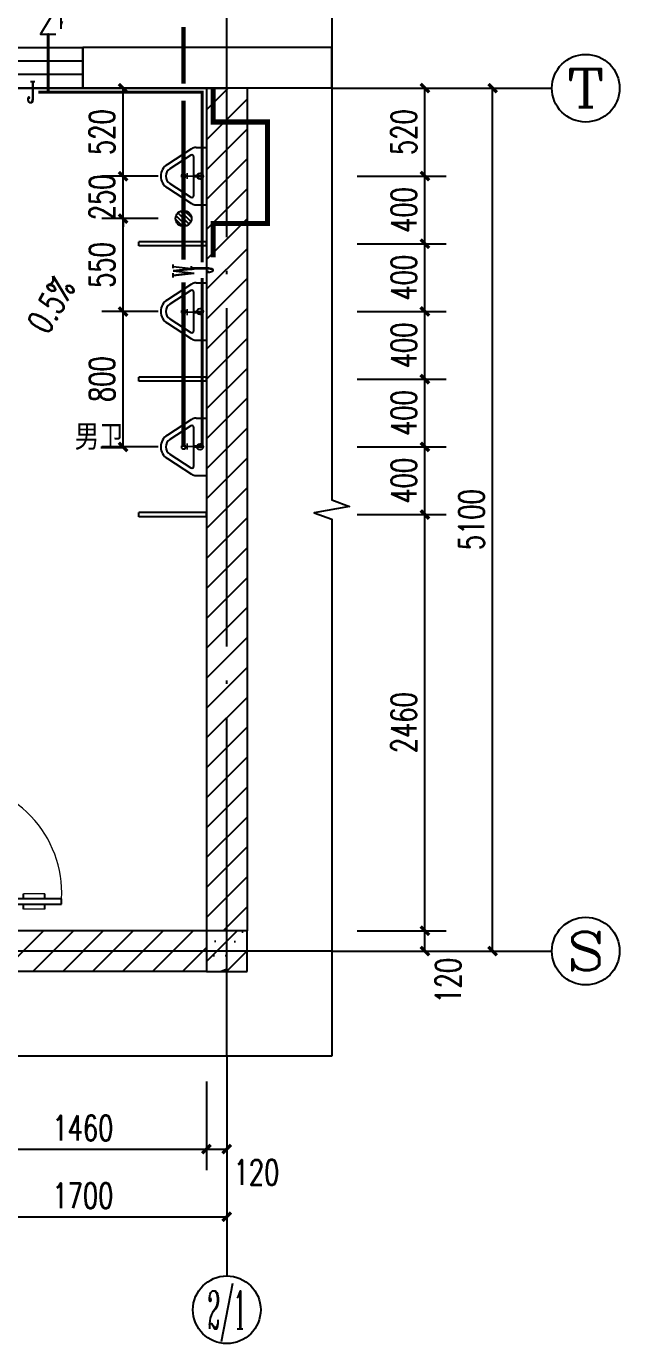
# Model space of a CAD drawing. Extents: x 14204718 to 16986381, y -1556765 to -15898.
# Drawn here: x 14936790 to 14940294, y -927284 to -919499 of the extents above; entities that cross this region are included whole.
import ezdxf
from ezdxf.enums import TextEntityAlignment as Align

# ---------------------------------------------------------------- set-up
doc = ezdxf.new("R2010")
doc.units = 0
doc.header["$LTSCALE"] = 1000
doc.header["$MEASUREMENT"] = 0
doc.linetypes.add('DOTE', pattern=[2.42, 2, -0.2, 0.02, -0.2])
for name, color, linetype in [('AXIS', 3, 'Continuous'), ('AXIS_TEXT', 7, 'Continuous'), ('COLUMN', 2, 'Continuous'), ('DIM_SYMB', 3, 'Continuous'), ('DOTE', 8, 'DOTE'), ('EQUIP_地漏', 7, 'Continuous'), ('EQUIP_污水', 7, 'Continuous'), ('EQUIP_给水', 7, 'Continuous'), ('LVTRY', 6, 'Continuous'), ('PIPE-污水', 2, 'Continuous'), ('PIPE-给水', 3, 'Continuous'), ('PUB_HATCH', 8, 'Continuous'), ('PUB_TEXT', 7, 'Continuous'), ('TEXT_污水', 7, 'Continuous'), ('TEXT_给水', 7, 'Continuous'), ('TWT_DIM', 3, 'Continuous'), ('VALVE_给水', 7, 'Continuous'), ('WALL', 9, 'Continuous'), ('WALL-PARAPET', 6, 'Continuous'), ('WINDOW', 4, 'Continuous')]:
    doc.layers.add(name, color=color, linetype=linetype)
doc.styles.add('_TCH_AXIS', font='COMPLEX', dxfattribs={"bigfont": 'GBCBIG'})
doc.styles.add('_TCH_DIM', font='SIMPLEX', dxfattribs={"bigfont": 'GBCBIG'})
doc.styles.add('_TCH_DIM_T3', font='SIMPLEX', dxfattribs={"width": 0.705882, "bigfont": 'GBCBIG'})
doc.styles.add('_TWT_PIPETEXT', font='COMPLEX', dxfattribs={"width": 0.8, "height": 2.5, "bigfont": 'HZTXT'})
doc.styles.add('COMPLEX', font='COMPLEX')
doc.styles.add('YAYA', font='', dxfattribs={"width": 0.8, "height": 1})
doc.styles.get('YAYA').set_extended_font_data('SimSun')
doc.dimstyles.new('_TCH_ARCH&&50', dxfattribs={"dimtxt": 148.75, "dimasz": 50, "dimexe": 125, "dimexo": 150, "dimgap": 50, "dimtad": 1, "dimdec": 0, "dimzin": 0, "dimdsep": 46, "dimtxsty": '_TCH_DIM_T3', "dimblk": 'ARCHTICK', "dimcen": 0.09, "dimclrt": 7, "dimazin": 2, "dimtfac": 1, "dimtdec": 0, "dimtix": 1, "dimtmove": 2, "dimatfit": 3, "dimfxl": 0, "dimtolj": 1, "dimtzin": 0, "dimarcsym": 0})
doc.dimstyles.new('_TWT_ARCH&&50', dxfattribs={"dimtxt": 148.75, "dimasz": 50, "dimexe": 125, "dimexo": 150, "dimgap": 50, "dimtad": 1, "dimdec": 0, "dimzin": 0, "dimdsep": 46, "dimtxsty": '_TCH_DIM_T3', "dimblk": 'ARCHTICK', "dimcen": 0.09, "dimclrt": 7, "dimazin": 2, "dimtfac": 1, "dimtdec": 0, "dimtix": 1, "dimtmove": 2, "dimatfit": 3, "dimfxl": 0, "dimtolj": 1, "dimtzin": 0, "dimarcsym": 0})
pattern_1 = [(45, (0, 89.76), (-88.388383, 88.388383), [])]

# ---------------------------------------------------------------- blocks, each defined once
blk = doc.blocks.new('$lvtry$00000007')
for p, q in [((-170, 0), (170, 0)), ((-170, -61.1), (-170, 0)), ((-115.8, -76), (115.8, -76)), ((170, -61.1), (170, 0)), ((-161.9, -88.4), (-69.3, -230.6)), ((-124.2, -91.5), (-43.3, -215.6)), ((43.3, -215.6), (124.2, -91.5)), ((69.3, -230.6), (161.9, -88.4))]:
    blk.add_line(p, q)
blk.add_circle((0, -38), 17.7)
for centre, radius, start, end in [((-120, -61.1), 50, 180, 213.0863), ((-115.8, -86), 10, 90, 213.0863), ((115.8, -86), 10, 326.9137, 90), ((120, -61.1), 50, 326.9137, 0), ((0, -190.6), 80, 210, 330), ((0, -190.6), 50, 210, 330)]:
    blk.add_arc(centre, radius, start, end)
blk = doc.blocks.new('$DorLib2D$00000009')
for p, q in [((0.4129, 0.9053), (0.4129, 0.0807)), ((0.4541, 0.9053), (0.4129, 0.9053)), ((0.4541, 0.0807), (0.4541, 0.9053)), ((0.4129, 0.7822), (0.378, 0.7822)), ((0.489, 0.7822), (0.4541, 0.7822)), ((0.4129, 0.6235), (0.378, 0.6235)), ((0.489, 0.6235), (0.4541, 0.6235)), ((-0.4941, 0.0807), (-0.4529, 0.0807)), ((-0.4941, -0.0018), (-0.4941, 0.0807)), ((-0.4529, 0.0807), (-0.4529, 0.0395)), ((-0.4529, 0.0395), (-0.4117, 0.0395)), ((-0.4117, 0.0395), (-0.4117, -0.0018)), ((0.4129, 0.0807), (0.4541, 0.0807)), ((0.4541, 0.0395), (0.4129, 0.0395)), ((0.4129, 0.0395), (0.4129, -0.0018)), ((0.4953, 0.0807), (0.4541, 0.0807)), ((0.4541, 0.0807), (0.4541, 0.0395)), ((0.4953, -0.0018), (0.4953, 0.0807)), ((-0.4941, -0.0018), (-0.4941, -0.0018)), ((-0.4117, -0.0018), (-0.4941, -0.0018)), ((0.4129, -0.0018), (0.4953, -0.0018)), ((0.4953, -0.0018), (0.4953, -0.0018))]:
    blk.add_line(p, q)
at = {"lineweight": 13}
for p, q in [((0.378, 0.7822), (0.378, 0.6235)), ((0.489, 0.7822), (0.489, 0.6235))]:
    blk.add_line(p, q, dxfattribs=at)
blk.add_arc((0.3716, 0.0817), 0.8246, 87.13397, 180.07167, dxfattribs=at)
blk = doc.blocks.new('$TCHSYS$WIN2D')
for p, q in [((-0.5, 0.5), (0.5, 0.5)), ((-0.5, 0.5), (-0.5, -0.5)), ((0.5, 0.5), (0.5, -0.5)), ((0.5, 0.1667), (-0.5, 0.1667)), ((0.5, -0.1667), (-0.5, -0.1667)), ((-0.5, -0.5), (0.5, -0.5))]:
    blk.add_line(p, q)
blk = doc.blocks.new('_ArchTick')
at = {"color": 0, "linetype": 'ByBlock', "const_width": 0.4}
blk.add_lwpolyline([(-0.5, -0.5), (0.5, 0.5)], dxfattribs=at)
blk = doc.blocks.new('*D366')
at = {"layer": 'AXIS', "color": 0, "lineweight": -2}
for p, q in [((14936274.3, -925734.4), (14936274.3, -926659.4)), ((14937974.3, -925734.4), (14937974.3, -926659.4)), ((14936274.3, -926534.4), (14937974.3, -926534.4))]:
    blk.add_line(p, q, dxfattribs=at)
at = {"layer": 'Defpoints', "color": 0}
for p in [(14936274.3, -925584.4), (14937974.3, -925584.4), (14937974.3, -926534.4)]:
    blk.add_point(p, dxfattribs=at)
at = {"layer": 'AXIS', "color": 0, "lineweight": -2, "xscale": 50, "yscale": 50, "zscale": 50, "rotation": 180}
blk.add_blockref('_ArchTick', (14936274.3, -926534.4), dxfattribs=at)
at = {"layer": 'AXIS', "color": 0, "lineweight": -2, "xscale": 50, "yscale": 50, "zscale": 50}
blk.add_blockref('_ArchTick', (14937974.3, -926534.4), dxfattribs=at)
at = {"layer": 'AXIS', "color": 7, "insert": (14937124.3, -926410), "char_height": 148.75, "attachment_point": 5, "style": '_TCH_DIM_T3'}
blk.add_mtext('\\A1;1700', dxfattribs=at)
blk = doc.blocks.new('*D369')
at = {"layer": 'AXIS', "color": 0, "lineweight": -2}
for p, q in [((14937854.3, -925734.4), (14937854.3, -926259.4)), ((14937974.3, -925734.4), (14937974.3, -926259.4)), ((14937854.3, -926134.4), (14937974.3, -926134.4))]:
    blk.add_line(p, q, dxfattribs=at)
at = {"layer": 'Defpoints', "color": 0}
for p in [(14937854.3, -925584.4), (14937974.3, -925584.4), (14937974.3, -926134.4)]:
    blk.add_point(p, dxfattribs=at)
at = {"layer": 'AXIS', "color": 0, "lineweight": -2, "xscale": 50, "yscale": 50, "zscale": 50, "rotation": 180}
blk.add_blockref('_ArchTick', (14937854.3, -926134.4), dxfattribs=at)
at = {"layer": 'AXIS', "color": 0, "lineweight": -2, "xscale": 50, "yscale": 50, "zscale": 50}
blk.add_blockref('_ArchTick', (14937974.3, -926134.4), dxfattribs=at)
at = {"layer": 'AXIS', "color": 7, "insert": (14938149.3, -926271.9), "char_height": 148.75, "attachment_point": 5, "style": '_TCH_DIM_T3'}
blk.add_mtext('\\A1;120', dxfattribs=at)
blk = doc.blocks.new('*D370')
at = {"layer": 'AXIS', "color": 0, "lineweight": -2}
for p, q in [((14936394.3, -925734.4), (14936394.3, -926259.4)), ((14937854.3, -925734.4), (14937854.3, -926259.4)), ((14936394.3, -926134.4), (14937854.3, -926134.4))]:
    blk.add_line(p, q, dxfattribs=at)
at = {"layer": 'Defpoints', "color": 0}
for p in [(14936394.3, -925584.4), (14937854.3, -925584.4), (14937854.3, -926134.4)]:
    blk.add_point(p, dxfattribs=at)
at = {"layer": 'AXIS', "color": 0, "lineweight": -2, "xscale": 50, "yscale": 50, "zscale": 50, "rotation": 180}
blk.add_blockref('_ArchTick', (14936394.3, -926134.4), dxfattribs=at)
at = {"layer": 'AXIS', "color": 0, "lineweight": -2, "xscale": 50, "yscale": 50, "zscale": 50}
blk.add_blockref('_ArchTick', (14937854.3, -926134.4), dxfattribs=at)
at = {"layer": 'AXIS', "color": 7, "insert": (14937124.3, -926010), "char_height": 148.75, "attachment_point": 5, "style": '_TCH_DIM_T3'}
blk.add_mtext('\\A1;1460', dxfattribs=at)
blk = doc.blocks.new('*D387')
at = {"layer": 'AXIS', "color": 0, "lineweight": -2}
for p, q in [((14938744.3, -919864.4), (14939669.3, -919864.4)), ((14939544.3, -924964.4), (14939544.3, -919864.4)), ((14938744.3, -924964.4), (14939669.3, -924964.4))]:
    blk.add_line(p, q, dxfattribs=at)
at = {"layer": 'Defpoints', "color": 0}
for p in [(14938594.3, -919864.4), (14939544.3, -919864.4), (14938594.3, -924964.4)]:
    blk.add_point(p, dxfattribs=at)
at = {"layer": 'AXIS', "color": 0, "lineweight": -2, "xscale": 50, "yscale": 50, "zscale": 50}
for p, rotation in [((14939544.3, -919864.4), 90), ((14939544.3, -924964.4), 270)]:
    blk.add_blockref('_ArchTick', p, dxfattribs=dict(at, rotation=rotation))
at = {"layer": 'AXIS', "color": 7, "insert": (14939419.9, -922414.4), "char_height": 148.75, "attachment_point": 5, "rotation": 90, "style": '_TCH_DIM_T3'}
blk.add_mtext('\\A1;5100', dxfattribs=at)
blk = doc.blocks.new('*D388')
at = {"layer": 'AXIS', "color": 0, "lineweight": -2}
for p, q in [((14938744.3, -919864.4), (14939269.3, -919864.4)), ((14939144.3, -920384.4), (14939144.3, -919864.4)), ((14938744.3, -920384.4), (14939269.3, -920384.4))]:
    blk.add_line(p, q, dxfattribs=at)
at = {"layer": 'Defpoints', "color": 0}
for p in [(14938594.3, -919864.4), (14939144.3, -919864.4), (14938594.3, -920384.4)]:
    blk.add_point(p, dxfattribs=at)
at = {"layer": 'AXIS', "color": 0, "lineweight": -2, "xscale": 50, "yscale": 50, "zscale": 50}
for p, rotation in [((14939144.3, -919864.4), 90), ((14939144.3, -920384.4), 270)]:
    blk.add_blockref('_ArchTick', p, dxfattribs=dict(at, rotation=rotation))
at = {"layer": 'AXIS', "color": 7, "insert": (14939019.9, -920124.4), "char_height": 148.75, "attachment_point": 5, "rotation": 90, "style": '_TCH_DIM_T3'}
blk.add_mtext('\\A1;520', dxfattribs=at)
blk = doc.blocks.new('*D389')
at = {"layer": 'AXIS', "color": 0, "lineweight": -2}
for p, q in [((14938744.3, -920384.4), (14939269.3, -920384.4)), ((14939144.3, -920784.4), (14939144.3, -920384.4)), ((14938744.3, -920784.4), (14939269.3, -920784.4))]:
    blk.add_line(p, q, dxfattribs=at)
at = {"layer": 'Defpoints', "color": 0}
for p in [(14938594.3, -920384.4), (14939144.3, -920384.4), (14938594.3, -920784.4)]:
    blk.add_point(p, dxfattribs=at)
at = {"layer": 'AXIS', "color": 0, "lineweight": -2, "xscale": 50, "yscale": 50, "zscale": 50}
for p, rotation in [((14939144.3, -920384.4), 90), ((14939144.3, -920784.4), 270)]:
    blk.add_blockref('_ArchTick', p, dxfattribs=dict(at, rotation=rotation))
at = {"layer": 'AXIS', "color": 7, "insert": (14939019.9, -920584.4), "char_height": 148.75, "attachment_point": 5, "rotation": 90, "style": '_TCH_DIM_T3'}
blk.add_mtext('\\A1;400', dxfattribs=at)
blk = doc.blocks.new('*D390')
at = {"layer": 'AXIS', "color": 0, "lineweight": -2}
for p, q in [((14938744.3, -920784.4), (14939269.3, -920784.4)), ((14939144.3, -921184.4), (14939144.3, -920784.4)), ((14938744.3, -921184.4), (14939269.3, -921184.4))]:
    blk.add_line(p, q, dxfattribs=at)
at = {"layer": 'Defpoints', "color": 0}
for p in [(14938594.3, -920784.4), (14939144.3, -920784.4), (14938594.3, -921184.4)]:
    blk.add_point(p, dxfattribs=at)
at = {"layer": 'AXIS', "color": 0, "lineweight": -2, "xscale": 50, "yscale": 50, "zscale": 50}
for p, rotation in [((14939144.3, -920784.4), 90), ((14939144.3, -921184.4), 270)]:
    blk.add_blockref('_ArchTick', p, dxfattribs=dict(at, rotation=rotation))
at = {"layer": 'AXIS', "color": 7, "insert": (14939019.9, -920984.4), "char_height": 148.75, "attachment_point": 5, "rotation": 90, "style": '_TCH_DIM_T3'}
blk.add_mtext('\\A1;400', dxfattribs=at)
blk = doc.blocks.new('*D391')
at = {"layer": 'AXIS', "color": 0, "lineweight": -2}
for p, q in [((14938744.3, -921184.4), (14939269.3, -921184.4)), ((14939144.3, -921584.4), (14939144.3, -921184.4)), ((14938744.3, -921584.4), (14939269.3, -921584.4))]:
    blk.add_line(p, q, dxfattribs=at)
at = {"layer": 'Defpoints', "color": 0}
for p in [(14938594.3, -921184.4), (14939144.3, -921184.4), (14938594.3, -921584.4)]:
    blk.add_point(p, dxfattribs=at)
at = {"layer": 'AXIS', "color": 0, "lineweight": -2, "xscale": 50, "yscale": 50, "zscale": 50}
for p, rotation in [((14939144.3, -921184.4), 90), ((14939144.3, -921584.4), 270)]:
    blk.add_blockref('_ArchTick', p, dxfattribs=dict(at, rotation=rotation))
at = {"layer": 'AXIS', "color": 7, "insert": (14939019.9, -921384.4), "char_height": 148.75, "attachment_point": 5, "rotation": 90, "style": '_TCH_DIM_T3'}
blk.add_mtext('\\A1;400', dxfattribs=at)
blk = doc.blocks.new('*D392')
at = {"layer": 'AXIS', "color": 0, "lineweight": -2}
for p, q in [((14938744.3, -921584.4), (14939269.3, -921584.4)), ((14939144.3, -921984.4), (14939144.3, -921584.4)), ((14938744.3, -921984.4), (14939269.3, -921984.4))]:
    blk.add_line(p, q, dxfattribs=at)
at = {"layer": 'Defpoints', "color": 0}
for p in [(14938594.3, -921584.4), (14939144.3, -921584.4), (14938594.3, -921984.4)]:
    blk.add_point(p, dxfattribs=at)
at = {"layer": 'AXIS', "color": 0, "lineweight": -2, "xscale": 50, "yscale": 50, "zscale": 50}
for p, rotation in [((14939144.3, -921584.4), 90), ((14939144.3, -921984.4), 270)]:
    blk.add_blockref('_ArchTick', p, dxfattribs=dict(at, rotation=rotation))
at = {"layer": 'AXIS', "color": 7, "insert": (14939019.9, -921784.4), "char_height": 148.75, "attachment_point": 5, "rotation": 90, "style": '_TCH_DIM_T3'}
blk.add_mtext('\\A1;400', dxfattribs=at)
blk = doc.blocks.new('*D393')
at = {"layer": 'AXIS', "color": 0, "lineweight": -2}
for p, q in [((14938744.3, -921984.4), (14939269.3, -921984.4)), ((14939144.3, -922384.4), (14939144.3, -921984.4)), ((14938744.3, -922384.4), (14939269.3, -922384.4))]:
    blk.add_line(p, q, dxfattribs=at)
at = {"layer": 'Defpoints', "color": 0}
for p in [(14938594.3, -921984.4), (14939144.3, -921984.4), (14938594.3, -922384.4)]:
    blk.add_point(p, dxfattribs=at)
at = {"layer": 'AXIS', "color": 0, "lineweight": -2, "xscale": 50, "yscale": 50, "zscale": 50}
for p, rotation in [((14939144.3, -921984.4), 90), ((14939144.3, -922384.4), 270)]:
    blk.add_blockref('_ArchTick', p, dxfattribs=dict(at, rotation=rotation))
at = {"layer": 'AXIS', "color": 7, "insert": (14939019.9, -922184.4), "char_height": 148.75, "attachment_point": 5, "rotation": 90, "style": '_TCH_DIM_T3'}
blk.add_mtext('\\A1;400', dxfattribs=at)
blk = doc.blocks.new('*D394')
at = {"layer": 'AXIS', "color": 0, "lineweight": -2}
for p, q in [((14938744.3, -922384.4), (14939269.3, -922384.4)), ((14939144.3, -924844.4), (14939144.3, -922384.4)), ((14938744.3, -924844.4), (14939269.3, -924844.4))]:
    blk.add_line(p, q, dxfattribs=at)
at = {"layer": 'Defpoints', "color": 0}
for p in [(14938594.3, -922384.4), (14939144.3, -922384.4), (14938594.3, -924844.4)]:
    blk.add_point(p, dxfattribs=at)
at = {"layer": 'AXIS', "color": 0, "lineweight": -2, "xscale": 50, "yscale": 50, "zscale": 50}
for p, rotation in [((14939144.3, -922384.4), 90), ((14939144.3, -924844.4), 270)]:
    blk.add_blockref('_ArchTick', p, dxfattribs=dict(at, rotation=rotation))
at = {"layer": 'AXIS', "color": 7, "insert": (14939019.9, -923614.4), "char_height": 148.75, "attachment_point": 5, "rotation": 90, "style": '_TCH_DIM_T3'}
blk.add_mtext('\\A1;2460', dxfattribs=at)
blk = doc.blocks.new('*D395')
at = {"layer": 'AXIS', "color": 0, "lineweight": -2}
for p, q in [((14938744.3, -924844.4), (14939269.3, -924844.4)), ((14939144.3, -924964.4), (14939144.3, -924844.4)), ((14938744.3, -924964.4), (14939269.3, -924964.4))]:
    blk.add_line(p, q, dxfattribs=at)
at = {"layer": 'Defpoints', "color": 0}
for p in [(14938594.3, -924844.4), (14939144.3, -924844.4), (14938594.3, -924964.4)]:
    blk.add_point(p, dxfattribs=at)
at = {"layer": 'AXIS', "color": 0, "lineweight": -2, "xscale": 50, "yscale": 50, "zscale": 50}
for p, rotation in [((14939144.3, -924844.4), 90), ((14939144.3, -924964.4), 270)]:
    blk.add_blockref('_ArchTick', p, dxfattribs=dict(at, rotation=rotation))
at = {"layer": 'AXIS', "color": 7, "insert": (14939281.8, -925139.4), "char_height": 148.75, "attachment_point": 5, "rotation": 90, "style": '_TCH_DIM_T3'}
blk.add_mtext('\\A1;120', dxfattribs=at)
blk = doc.blocks.new('$TwtSys$00000147')
blk.add_circle((0, 0, 0), 1)
blk = doc.blocks.new('$TwtSys$00000141')
for p, q in [((-94, 8), (-10, 92)), ((-94, 8), (-10, 92)), ((-87, -35), (35, 87)), ((-87, -35), (35, 87)), ((-66, -66), (66, 66)), ((-66, -66), (66, 66)), ((-32, -87), (88, 33)), ((-32, -87), (88, 33)), ((11, -92), (92, -11)), ((11, -92), (92, -11))]:
    blk.add_line(p, q)
blk.add_circle((0, 0), 94)
blk.add_circle((0, 0), 94)
blk = doc.blocks.new('$VALVE$00000315')
blk.add_line((-75, 125), (75, 125))
blk.add_lwpolyline([(-125, -75), (-125, 75), (125, -75), (125, 75)])
for p in [(-125, 0), (125, 0)]:
    blk.add_point(p)
blk.add_solid([(0, 125), (0, 150), (75, 125)])
blk = doc.blocks.new('$TwtSys$00000320')
at = {"const_width": 20}
for points in [[(0, 0), (0, -121)], [(-37, -83), (37, -83)]]:
    blk.add_lwpolyline(points, dxfattribs=at)
blk = doc.blocks.new('*D416')
at = {"layer": 'Defpoints', "color": 0}
for p in [(14937361.6, -921184.4), (14937719, -921184.4), (14937719, -921984.4)]:
    blk.add_point(p, dxfattribs=at)
at = {"layer": 'TWT_DIM', "color": 0, "lineweight": -2}
for p, q in [((14937569, -921184.4), (14937236.6, -921184.4)), ((14937361.6, -921984.4), (14937361.6, -921184.4)), ((14937569, -921984.4), (14937236.6, -921984.4))]:
    blk.add_line(p, q, dxfattribs=at)
at = {"layer": 'TWT_DIM', "color": 0, "lineweight": -2, "xscale": 50, "yscale": 50, "zscale": 50}
for p, rotation in [((14937361.6, -921184.4), 90), ((14937361.6, -921984.4), 270)]:
    blk.add_blockref('_ArchTick', p, dxfattribs=dict(at, rotation=rotation))
at = {"layer": 'TWT_DIM', "color": 7, "insert": (14937237.2, -921584.4), "char_height": 148.75, "attachment_point": 5, "rotation": 90, "style": '_TCH_DIM_T3'}
blk.add_mtext('\\A1;800', dxfattribs=at)
blk = doc.blocks.new('*D417')
at = {"layer": 'Defpoints', "color": 0}
for p in [(14937361.6, -920634.7), (14937719, -920634.7), (14937719, -921184.4)]:
    blk.add_point(p, dxfattribs=at)
at = {"layer": 'TWT_DIM', "color": 0, "lineweight": -2}
for p, q in [((14937569, -920634.7), (14937236.6, -920634.7)), ((14937361.6, -921184.4), (14937361.6, -920634.7)), ((14937569, -921184.4), (14937236.6, -921184.4))]:
    blk.add_line(p, q, dxfattribs=at)
at = {"layer": 'TWT_DIM', "color": 0, "lineweight": -2, "xscale": 50, "yscale": 50, "zscale": 50}
for p, rotation in [((14937361.6, -920634.7), 90), ((14937361.6, -921184.4), 270)]:
    blk.add_blockref('_ArchTick', p, dxfattribs=dict(at, rotation=rotation))
at = {"layer": 'TWT_DIM', "color": 7, "insert": (14937237.2, -920909.5), "char_height": 148.75, "attachment_point": 5, "rotation": 90, "style": '_TCH_DIM_T3'}
blk.add_mtext('\\A1;550', dxfattribs=at)
blk = doc.blocks.new('*D418')
at = {"layer": 'Defpoints', "color": 0}
for p in [(14937361.6, -920384.4), (14937719, -920384.4), (14937719, -920634.7)]:
    blk.add_point(p, dxfattribs=at)
at = {"layer": 'TWT_DIM', "color": 0, "lineweight": -2}
for p, q in [((14937569, -920384.4), (14937236.6, -920384.4)), ((14937361.6, -920384.4), (14937361.6, -920334.4)), ((14937361.6, -920634.7), (14937361.6, -920384.4)), ((14937569, -920634.7), (14937236.6, -920634.7)), ((14937361.6, -920634.7), (14937361.6, -920684.7))]:
    blk.add_line(p, q, dxfattribs=at)
at = {"layer": 'TWT_DIM', "color": 0, "lineweight": -2, "xscale": 50, "yscale": 50, "zscale": 50}
for p, rotation in [((14937361.6, -920384.4), 270), ((14937361.6, -920634.7), 90)]:
    blk.add_blockref('_ArchTick', p, dxfattribs=dict(at, rotation=rotation))
at = {"layer": 'TWT_DIM', "color": 7, "insert": (14937237.2, -920509.5), "char_height": 148.75, "attachment_point": 5, "rotation": 90, "style": '_TCH_DIM_T3'}
blk.add_mtext('\\A1;250', dxfattribs=at)
blk = doc.blocks.new('*D419')
at = {"layer": 'Defpoints', "color": 0}
for p in [(14937361.6, -919864.4), (14937719, -919864.4), (14937719, -920384.4)]:
    blk.add_point(p, dxfattribs=at)
at = {"layer": 'TWT_DIM', "color": 0, "lineweight": -2}
for p, q in [((14937569, -919864.4), (14937236.6, -919864.4)), ((14937361.6, -920384.4), (14937361.6, -919864.4)), ((14937569, -920384.4), (14937236.6, -920384.4))]:
    blk.add_line(p, q, dxfattribs=at)
at = {"layer": 'TWT_DIM', "color": 0, "lineweight": -2, "xscale": 50, "yscale": 50, "zscale": 50}
for p, rotation in [((14937361.6, -919864.4), 90), ((14937361.6, -920384.4), 270)]:
    blk.add_blockref('_ArchTick', p, dxfattribs=dict(at, rotation=rotation))
at = {"layer": 'TWT_DIM', "color": 7, "insert": (14937237.2, -920124.4), "char_height": 148.75, "attachment_point": 5, "rotation": 90, "style": '_TCH_DIM_T3'}
blk.add_mtext('\\A1;520', dxfattribs=at)
blk = doc.blocks.new('_AXISO')
blk.add_circle((0, 0), 0.5)
at = {"layer": 'AXIS_TEXT', "style": 'COMPLEX', "width": 1.041667}
blk.add_attdef('A', text='', height=0.56, dxfattribs=at).set_placement((-0.25, -0.28), (0.25, -0.28), align=Align.FIT)

msp = doc.modelspace()

# ---------------------------------------------------------------- hatches: boundary and pattern name
at = {"layer": 'PIPE-给水', "linetype": 'Continuous'}
for points in [[(14937828.3, -919887.9), (14937828.3, -919879.2), (14937837.1, -919879.2)], [(14937828.3, -919887.9), (14937837.1, -919887.9), (14937837.1, -919879.2)], [(14937828.3, -921981.8), (14937828.3, -921990.5), (14937837.1, -921990.5)], [(14937828.3, -921981.8), (14937837.1, -921981.8), (14937837.1, -921990.5)]]:
    msp.add_hatch(color=256, dxfattribs=at).paths.add_polyline_path(points)
at = {"layer": 'PUB_HATCH'}
h = msp.add_hatch(dxfattribs=at)
h.set_pattern_fill('普通砖', color=256, scale=50, style=0)
h.set_pattern_definition(pattern_1)
h.paths.add_polyline_path([(14937854.3, -924844.4), (14938094.3, -924844.4), (14938094.3, -919864.4), (14937854.3, -919864.4)])
h = msp.add_hatch(dxfattribs=at)
h.set_pattern_fill('普通砖', color=256, scale=50, style=0)
h.set_pattern_definition(pattern_1)
h.paths.add_polyline_path([(14936394.3, -924844.4), (14936394.3, -925084.4), (14937854.3, -925084.4), (14937854.3, -924844.4)])
h = msp.add_hatch(dxfattribs=at)
h.set_pattern_fill('钢筋混凝土', color=256, scale=50, style=0)
h.set_pattern_definition([(45, (0, 0), (-88.3883476, 88.3883476), []), (50, (0, 0), (358.6300913, -31.3760675), [37.5, -412.5]), (355, (0, 0), (-69.375667, 376.096067), [30, -330]), (100.4514, (29.9, -2.6), (289.254691, 344.719771), [31.870095, -350.571056]), (46.1842, (0, 100), (533.620524, -82.759507), [56.25, -618.75]), (96.6356, (44.47, 93.1), (467.331353, 487.058935), [47.805144, -525.8565]), (351.1842, (0, 100), (467.330973, 487.0593), [45, -495]), (21, (50, 75), (298.453526, -201.3094453), [37.5, -412.5]), (326, (50, 75), (121.657666, 362.5750225), [30, -330]), (71.4514, (74.87, 58.22), (420.111314, 161.265248), [31.870095, -350.571056]), (37.5, (0, 0), (6.0799277, 166.4469269), [0, -326, 0, -335, 0, -331.25]), (7.5, (0, 0), (131.5347687, 197.205856), [0, -191, 0, -318.5, 0, -126.25]), (327.5, (-111.5, 0), (266.9112181, -11.2774359), [0, -125, 0, -390, 0, -517.5]), (317.5, (-161.5, 0), (291.5930847, 50.052491), [0, -162.5, 0, -259, 0, -367.5])])
h.paths.add_polyline_path([(14937854.3, -924844.4), (14937854.3, -925084.4), (14938094.3, -925084.4), (14938094.3, -924844.4)])

# ---------------------------------------------------------------- linework, layer by layer
at = {"const_width": 30, "elevation": 400}
msp.add_lwpolyline([(14937894.3, -920864.4), (14937894.3, -920664.4), (14938214.3, -920664.4), (14938214.3, -920064.4), (14937894.3, -920064.4), (14937894.3, -919864.4)], dxfattribs=at)
at = {"layer": 'AXIS'}
for p, q in [((14938594.3, -919864.4), (14939894.3, -919864.4)), ((14938594.3, -924964.4), (14939894.3, -924964.4)), ((14937974.3, -925584.4), (14937974.3, -926884.4))]:
    msp.add_line(p, q, dxfattribs=at)
at = {"layer": 'COLUMN'}
for p, q in [((14937854.3, -924844.4), (14937854.3, -925084.4)), ((14938094.3, -924844.4), (14937854.3, -924844.4)), ((14938094.3, -925084.4), (14938094.3, -924844.4)), ((14937854.3, -925084.4), (14938094.3, -925084.4))]:
    msp.add_line(p, q, dxfattribs=at)
at = {"layer": 'DIM_SYMB'}
for points in [[(14938594.3, -919124.4), (14938594.3, -922298.2), (14938699.3, -922336.4), (14938489.3, -922373.4), (14938594.3, -922410.7), (14938594.3, -925584.4)], [(14938594.3, -925584.4), (14934870.6, -925584.4), (14934832.3, -925689.4), (14934795.3, -925479.4), (14934758.1, -925584.4), (14931034.3, -925584.4)]]:
    msp.add_lwpolyline(points, dxfattribs=at)
msp.add_lwpolyline([(14936895.7, -921465.5, 0, 0, 0), (14937123.1, -921077.2, 40, 0, 0), (14937198.9, -920947.7, 0, 0, 0)], format="xyseb", dxfattribs=at)
at = {"layer": 'DOTE'}
for p, q in [((14937974.3, -925584.4, 400), (14937974.3, -919124.4, 400)), ((14938594.3, -919864.4, 400), (14931034.3, -919864.4, 400)), ((14938594.3, -924964.4, 400), (14931034.3, -924964.4, 400))]:
    msp.add_line(p, q, dxfattribs=at)
at = {"layer": 'LVTRY'}
for p, q in [((14937854.3, -920771.9), (14937454.3, -920771.9)), ((14937454.3, -920796.9), (14937454.3, -920771.9)), ((14937854.3, -920796.9), (14937854.3, -920771.9)), ((14937854.3, -920796.9), (14937454.3, -920796.9)), ((14937854.3, -921571.9), (14937454.3, -921571.9)), ((14937454.3, -921596.9), (14937454.3, -921571.9)), ((14937854.3, -921596.9), (14937454.3, -921596.9)), ((14937854.3, -921596.9), (14937854.3, -921571.9)), ((14937854.3, -922371.9), (14937454.3, -922371.9)), ((14937454.3, -922396.9), (14937454.3, -922371.9)), ((14937854.3, -922396.9), (14937454.3, -922396.9)), ((14937854.3, -922396.9), (14937854.3, -922371.9))]:
    msp.add_line(p, q, dxfattribs=at)
at = {"layer": 'PIPE-污水', "linetype": 'Continuous', "ltscale": 0.25, "const_width": 25}
for points in [[(14937719, -919837.9), (14937719, -919502)], [(14937719, -920877.2), (14937719, -919937.9)], [(14937719, -921984.4), (14937719, -921011)]]:
    msp.add_lwpolyline(points, dxfattribs=at)
at = {"layer": 'PIPE-给水', "linetype": 'Continuous', "ltscale": 0.25, "const_width": 17.5}
for points in [[(14936918.7, -919544.5), (14936918.7, -919887.9)], [(14936918.7, -919887.9), (14936862.1, -919887.9)], [(14936918.7, -919887.9), (14937828.3, -919887.9)], [(14937828.3, -919887.9), (14937828.3, -920383.6)], [(14937828.3, -920383.6), (14937782, -920383.6)], [(14937828.3, -920383.6), (14937828.3, -920893.7)], [(14937828.3, -920985.6), (14937828.3, -921187.6)], [(14937828.3, -921187.6), (14937782, -921187.6)], [(14937828.3, -921187.6), (14937828.3, -921981.8)], [(14937828.3, -921981.8), (14937782, -921981.8)]]:
    msp.add_lwpolyline(points, dxfattribs=at)
at = {"layer": 'WALL'}
for p, q in [((14937854.3, -919864.4), (14937854.3, -924844.4)), ((14938094.3, -919864.4), (14938094.3, -924844.4)), ((14937854.3, -924844.4), (14936394.3, -924844.4)), ((14937854.3, -925084.4), (14936394.3, -925084.4))]:
    msp.add_line(p, q, dxfattribs=at)
at = {"layer": 'WALL-PARAPET'}
for p, q in [((14937974.3, -919624.4), (14937124.3, -919624.4)), ((14937124.3, -919624.4), (14937124.3, -919864.4)), ((14938594.3, -919624.4), (14937974.3, -919624.4)), ((14938594.3, -919864.4), (14938594.3, -919624.4)), ((14937124.3, -919864.4), (14937974.3, -919864.4)), ((14938594.3, -919864.4), (14937974.3, -919864.4))]:
    msp.add_line(p, q, dxfattribs=at)

# ---------------------------------------------------------------- block references
at = {"layer": 'AXIS'}
ref = msp.add_blockref('_AXISO', (14940094.3, -919864.4), dxfattribs=dict(at, xscale=400, yscale=400, zscale=400))
ref.add_attrib('A', 'T', dxfattribs={"layer": 'AXIS_TEXT', "ltscale": 0.5, "height": 226.3, "style": '_TCH_AXIS', "width": 1.4}).set_placement((14939981.2, -919977.6), (14940207.4, -919977.6), align=Align.FIT)
ref = msp.add_blockref('_AXISO', (14940094.3, -924964.4), dxfattribs=dict(at, xscale=400, yscale=400, zscale=400))
ref.add_attrib('A', 'S', dxfattribs={"layer": 'AXIS_TEXT', "ltscale": 0.5, "height": 226.3, "style": '_TCH_AXIS', "width": 1.5}).set_placement((14939981.2, -925077.6), (14940207.4, -925077.6), align=Align.FIT)
ref = msp.add_blockref('_AXISO', (14937974.3, -927084.4), dxfattribs=dict(at, xscale=400, yscale=400, zscale=400))
ref.add_attrib('A', '2/1', dxfattribs={"layer": 'AXIS_TEXT', "ltscale": 0.5, "height": 226.27, "style": '_TCH_AXIS', "width": 0.411765}).set_placement((14937861.2, -927197.6), (14938087.4, -927197.6), align=Align.FIT)
at = {"layer": 'EQUIP_地漏', "xscale": 0.5, "yscale": 0.5, "zscale": 0.5, "rotation": 270}
msp.add_blockref('$TwtSys$00000141', (14937719, -920634.7), dxfattribs=at)
at = {"layer": 'EQUIP_污水', "xscale": 12.5, "yscale": -12.5, "zscale": 12.5}
for p in [(14937719, -920384.4), (14937719, -921184.4), (14937719, -921984.4)]:
    msp.add_blockref('$TwtSys$00000147', p, dxfattribs=at)
at = {"layer": 'EQUIP_给水', "xscale": 0.5, "yscale": -0.5, "zscale": 0.5, "rotation": 90.00000000000001}
for p in [(14937782, -920383.6), (14937782, -921187.6), (14937782, -921981.8)]:
    msp.add_blockref('$TwtSys$00000320', p, dxfattribs=at)
at = {"layer": 'LVTRY', "rotation": 270}
for p in [(14937854.3, -920384.4, 400), (14937854.3, -921184.4, 400), (14937854.3, -921984.4, 400)]:
    msp.add_blockref('$lvtry$00000007', p, dxfattribs=at)
at = {"layer": 'VALVE_给水', "xscale": 0.6, "yscale": 0.6, "zscale": 0.6, "rotation": 270}
msp.add_blockref('$VALVE$00000315', (14936918.7, -919469.5), dxfattribs=at)
at = {"layer": 'WINDOW'}
for name, p, xscale, yscale, zscale, rotation in [('$TCHSYS$WIN2D', (14936374.3, -919744.4), -1500, 240, -1500, 180), ('$DorLib2D$00000009', (14936274.3, -924324.4), 800, 800, 800, 270)]:
    msp.add_blockref(name, p, dxfattribs=dict(at, xscale=xscale, yscale=yscale, zscale=zscale, rotation=rotation))

# ---------------------------------------------------------------- texts
at = {"layer": 'PUB_TEXT', "style": '_TCH_DIM', "width": 0.705882}
msp.add_text('0.5%%%', height=148.75, rotation=59.64682, dxfattribs=at).set_placement((14936916.1, -921326.8))
at = {"layer": 'PUB_TEXT', "style": 'YAYA', "width": 0.8}
msp.add_text('男卫', height=132.91, dxfattribs=at).set_placement((14937076.1, -921987.8, 400))
at = {"layer": 'TEXT_污水', "style": '_TWT_PIPETEXT', "width": 0.64}
msp.add_text('W', height=125, rotation=90, dxfattribs=at).set_placement((14937781.5, -920986))
at = {"layer": 'TEXT_给水', "style": '_TWT_PIPETEXT', "width": 0.64}
msp.add_text('J', height=125, dxfattribs=at).set_placement((14936795.2, -919950.4))
msp.add_text('J', height=125, rotation=90, dxfattribs=at).set_placement((14937890.8, -920960.6))

# ---------------------------------------------------------------- dimensions: what is measured, and where the dimension line sits
at = {"layer": 'AXIS'}
for p1, p2, distance, text, picture, middle in [((14938594.3, -924964.4), (14938594.3, -919864.4), -950, '5100', '*D387', (14939419.9, -922414.4)), ((14938594.3, -920384.4), (14938594.3, -919864.4), -550, '520', '*D388', (14939019.9, -920124.4)), ((14938594.3, -920784.4), (14938594.3, -920384.4), -550, '400', '*D389', (14939019.9, -920584.4)), ((14938594.3, -921184.4), (14938594.3, -920784.4), -550, '400', '*D390', (14939019.9, -920984.4)), ((14938594.3, -921584.4), (14938594.3, -921184.4), -550, '400', '*D391', (14939019.9, -921384.4)), ((14938594.3, -921984.4), (14938594.3, -921584.4), -550, '400', '*D392', (14939019.9, -921784.4)), ((14938594.3, -922384.4), (14938594.3, -921984.4), -550, '400', '*D393', (14939019.9, -922184.4)), ((14938594.3, -924844.4), (14938594.3, -922384.4), -550, '2460', '*D394', (14939019.9, -923614.4)), ((14936274.3, -925584.4), (14937974.3, -925584.4), -950, '1700', '*D366', (14937124.3, -926410)), ((14936394.3, -925584.4), (14937854.3, -925584.4), -550, '1460', '*D370', (14937124.3, -926010))]:
    dim = msp.add_aligned_dim(p1=p1, p2=p2, distance=distance, text=text, dimstyle='_TCH_ARCH&&50', dxfattribs=at)
    dim.commit()
    dim.dimension.update_dxf_attribs({"geometry": picture, "text_midpoint": middle})
for base, p1, p2, angle, picture, middle in [((14939144.3, -924844.4), (14938594.3, -924964.4), (14938594.3, -924844.4), 90, '*D395', (14939281.8, -925139.4)), ((14937974.3, -926134.4), (14937854.3, -925584.4), (14937974.3, -925584.4), 360, '*D369', (14938149.3, -926271.9))]:
    dim = msp.add_linear_dim(base=base, p1=p1, p2=p2, angle=angle, text='120', dimstyle='_TCH_ARCH&&50', dxfattribs=at)
    dim.commit()
    dim.dimension.update_dxf_attribs({"geometry": picture, "text_midpoint": middle, "dimtype": 161})
at = {"layer": 'TWT_DIM'}
for p1, p2, text, picture, middle in [((14937719, -920384.4), (14937719, -919864.4), '520', '*D419', (14937237.2, -920124.4)), ((14937719, -920634.7), (14937719, -920384.4), '250', '*D418', (14937237.2, -920509.5)), ((14937719, -921184.4), (14937719, -920634.7), '550', '*D417', (14937237.2, -920909.5)), ((14937719, -921984.4), (14937719, -921184.4), '800', '*D416', (14937237.2, -921584.4))]:
    dim = msp.add_aligned_dim(p1=p1, p2=p2, distance=357.4, text=text, dimstyle='_TWT_ARCH&&50', dxfattribs=at)
    dim.commit()
    dim.dimension.update_dxf_attribs({"geometry": picture, "text_midpoint": middle})

doc.saveas('drawing.dxf')
